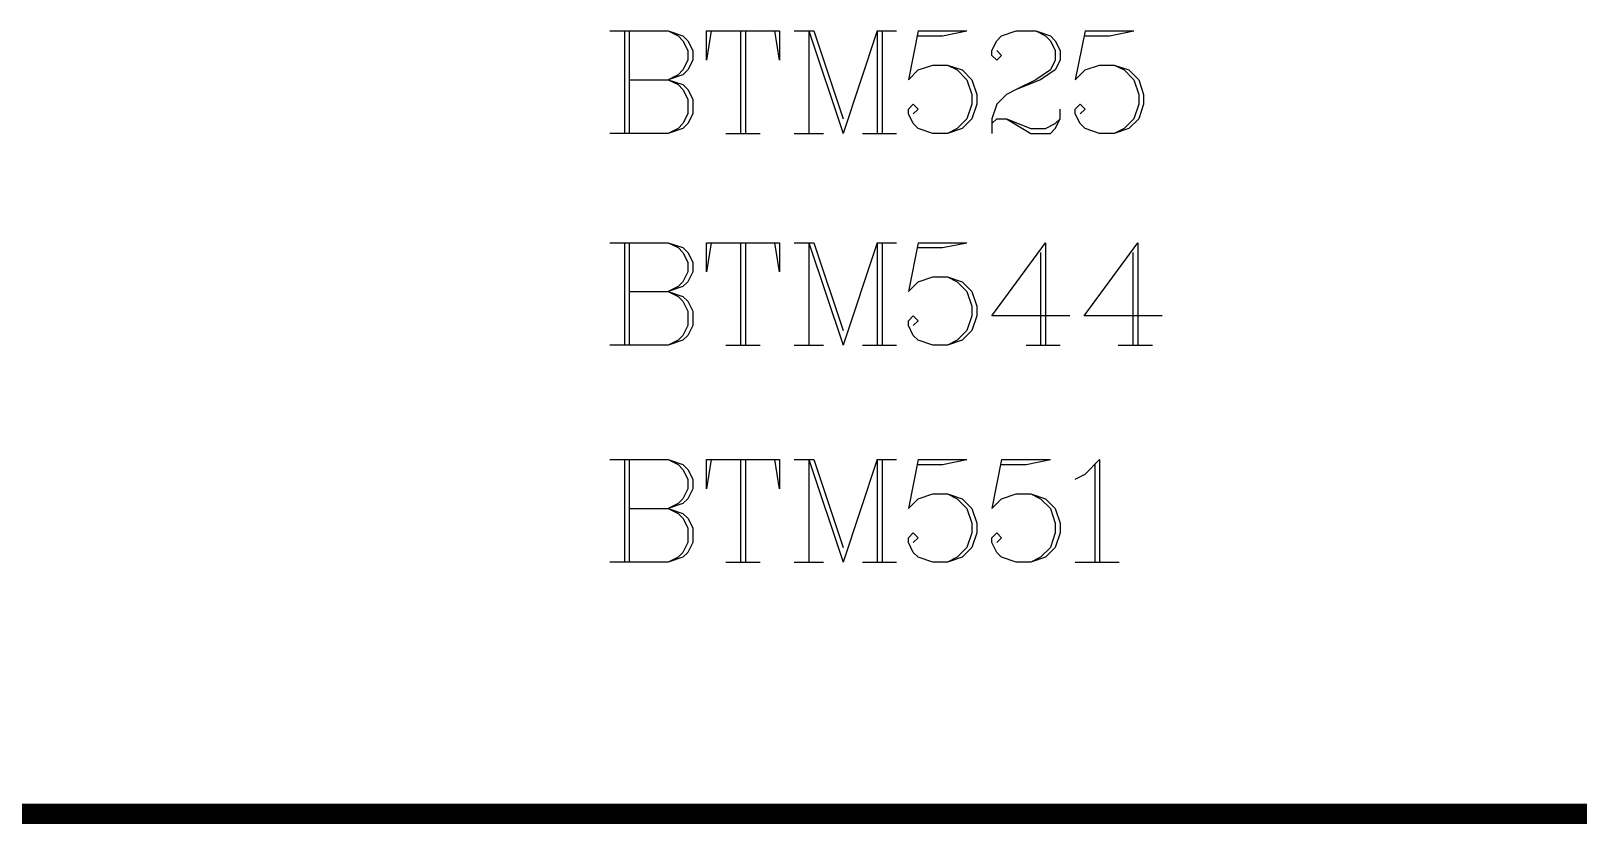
# Model space of a CAD drawing. Header units: millimetres. Extents: x 25 to 178, y 46 to 106.
# Drawn here: x 124.24 to 146.89, y 46.21 to 57.81 of the extents above; entities that cross this region are included whole.
import ezdxf

# ---------------------------------------------------------------- set-up
doc = ezdxf.new("R2010")
doc.units = ezdxf.units.MM
doc.layers.add('KeepOutLayer', color=6, linetype='Continuous')
doc.layers.add('TopOverlay', color=2, linetype='Continuous')

msp = doc.modelspace()

# ---------------------------------------------------------------- linework, layer by layer
at = {"layer": 'KeepOutLayer', "const_width": 0.3}
msp.add_lwpolyline([(25.4, 46.355), (177.8, 46.355)], dxfattribs=at)
at = {"layer": 'TopOverlay'}
for p, q in [((132.715, 57.811), (133.572, 57.811)), ((132.929, 57.811), (132.929, 56.312)), ((133.001, 57.811), (133.001, 56.312)), ((133.572, 57.811), (133.786, 57.74)), ((133.572, 57.811), (133.715, 57.74)), ((134.2, 57.811), (134.129, 57.383)), ((134.129, 57.383), (134.129, 57.811)), ((134.129, 57.811), (135.2, 57.811)), ((134.629, 57.811), (134.629, 56.312)), ((134.7, 57.811), (134.7, 56.312)), ((135.2, 57.383), (135.129, 57.811)), ((135.2, 57.811), (135.2, 57.383)), ((135.414, 57.811), (135.7, 57.811)), ((135.629, 57.811), (135.629, 56.312)), ((135.629, 57.811), (136.129, 56.312)), ((135.7, 57.811), (136.129, 56.526)), ((136.628, 57.811), (136.129, 56.312)), ((136.628, 57.811), (136.628, 56.312)), ((136.628, 57.811), (136.914, 57.811)), ((136.7, 57.811), (136.7, 56.312)), ((137.228, 57.811), (137.085, 57.097)), ((137.228, 57.811), (137.942, 57.811)), ((137.585, 57.74), (137.942, 57.811)), ((138.449, 57.74), (138.664, 57.811)), ((138.664, 57.811), (138.949, 57.811)), ((138.949, 57.811), (139.164, 57.74)), ((138.949, 57.811), (139.092, 57.74)), ((139.671, 57.811), (139.528, 57.097)), ((139.671, 57.811), (140.385, 57.811)), ((140.028, 57.74), (140.385, 57.811)), ((133.715, 57.74), (133.786, 57.669)), ((133.786, 57.74), (133.858, 57.669)), ((133.786, 57.669), (133.858, 57.526)), ((133.858, 57.669), (133.929, 57.526)), ((133.858, 57.526), (133.858, 57.383)), ((133.929, 57.526), (133.929, 57.383)), ((137.228, 57.74), (137.585, 57.74)), ((138.307, 57.526), (138.378, 57.669)), ((138.307, 57.454), (138.307, 57.526)), ((138.378, 57.669), (138.449, 57.74)), ((138.378, 57.526), (138.449, 57.454)), ((139.092, 57.74), (139.164, 57.669)), ((139.164, 57.74), (139.235, 57.669)), ((139.164, 57.669), (139.235, 57.526)), ((139.235, 57.669), (139.306, 57.526)), ((139.235, 57.526), (139.235, 57.383)), ((139.306, 57.526), (139.306, 57.383)), ((139.671, 57.74), (140.028, 57.74)), ((133.858, 57.383), (133.786, 57.24)), ((133.929, 57.383), (133.858, 57.24)), ((137.228, 57.24), (137.443, 57.312)), ((137.443, 57.312), (137.657, 57.312)), ((137.657, 57.312), (137.871, 57.24)), ((137.657, 57.312), (137.8, 57.24)), ((138.378, 57.383), (138.307, 57.454)), ((138.449, 57.454), (138.378, 57.383)), ((139.235, 57.383), (139.164, 57.24)), ((139.306, 57.383), (139.235, 57.24)), ((139.671, 57.24), (139.885, 57.312)), ((139.885, 57.312), (140.099, 57.312)), ((140.099, 57.312), (140.313, 57.24)), ((140.099, 57.312), (140.242, 57.24)), ((133.001, 57.097), (133.572, 57.097)), ((133.786, 57.169), (133.572, 57.097)), ((133.715, 57.169), (133.572, 57.097)), ((133.572, 57.097), (133.786, 57.026)), ((133.572, 57.097), (133.715, 57.026)), ((133.786, 57.24), (133.715, 57.169)), ((133.858, 57.24), (133.786, 57.169)), ((137.085, 57.097), (137.228, 57.24)), ((137.8, 57.24), (137.942, 57.097)), ((137.871, 57.24), (138.014, 57.097)), ((137.942, 57.097), (138.014, 56.883)), ((138.014, 57.097), (138.085, 56.883)), ((139.021, 57.097), (138.664, 56.955)), ((138.949, 57.097), (138.664, 56.955)), ((139.164, 57.24), (138.949, 57.097)), ((139.235, 57.24), (139.021, 57.097)), ((139.528, 57.097), (139.671, 57.24)), ((140.242, 57.24), (140.385, 57.097)), ((140.313, 57.24), (140.456, 57.097)), ((140.385, 57.097), (140.456, 56.883)), ((140.456, 57.097), (140.528, 56.883)), ((133.715, 57.026), (133.786, 56.955)), ((133.786, 57.026), (133.858, 56.955)), ((133.786, 56.955), (133.858, 56.812)), ((133.858, 56.955), (133.929, 56.812)), ((138.014, 56.883), (138.014, 56.74)), ((138.085, 56.883), (138.085, 56.74)), ((138.521, 56.883), (138.378, 56.74)), ((138.664, 56.955), (138.521, 56.883)), ((140.456, 56.883), (140.456, 56.74)), ((140.528, 56.883), (140.528, 56.74)), ((133.858, 56.812), (133.858, 56.597)), ((133.929, 56.812), (133.929, 56.597)), ((137.085, 56.669), (137.157, 56.74)), ((137.085, 56.597), (137.085, 56.669)), ((137.157, 56.74), (137.228, 56.669)), ((137.228, 56.669), (137.157, 56.597)), ((138.014, 56.74), (137.942, 56.526)), ((138.085, 56.74), (138.014, 56.526)), ((138.378, 56.74), (138.307, 56.526)), ((139.306, 56.526), (139.306, 56.669)), ((139.528, 56.669), (139.599, 56.74)), ((139.528, 56.597), (139.528, 56.669)), ((139.599, 56.74), (139.671, 56.669)), ((139.671, 56.669), (139.599, 56.597)), ((140.456, 56.74), (140.385, 56.526)), ((140.528, 56.74), (140.456, 56.526)), ((133.786, 56.383), (133.572, 56.312)), ((133.715, 56.383), (133.572, 56.312)), ((133.786, 56.455), (133.715, 56.383)), ((133.858, 56.597), (133.786, 56.455)), ((133.858, 56.455), (133.786, 56.383)), ((133.929, 56.597), (133.858, 56.455)), ((137.157, 56.455), (137.085, 56.597)), ((137.228, 56.383), (137.157, 56.455)), ((137.443, 56.312), (137.228, 56.383)), ((137.871, 56.383), (137.657, 56.312)), ((137.8, 56.383), (137.657, 56.312)), ((137.942, 56.526), (137.8, 56.383)), ((138.014, 56.526), (137.871, 56.383)), ((138.307, 56.526), (138.307, 56.312)), ((138.307, 56.455), (138.378, 56.526)), ((138.378, 56.526), (138.521, 56.526)), ((138.521, 56.526), (138.878, 56.383)), ((138.521, 56.526), (138.878, 56.312)), ((138.878, 56.383), (139.092, 56.383)), ((139.092, 56.383), (139.235, 56.455)), ((139.164, 56.312), (139.235, 56.383)), ((139.235, 56.455), (139.306, 56.526)), ((139.235, 56.383), (139.306, 56.526)), ((139.599, 56.455), (139.528, 56.597)), ((139.671, 56.383), (139.599, 56.455)), ((139.885, 56.312), (139.671, 56.383)), ((140.313, 56.383), (140.099, 56.312)), ((140.242, 56.383), (140.099, 56.312)), ((140.385, 56.526), (140.242, 56.383)), ((140.456, 56.526), (140.313, 56.383)), ((133.572, 56.312), (132.715, 56.312)), ((134.415, 56.312), (134.915, 56.312)), ((135.414, 56.312), (135.843, 56.312)), ((136.414, 56.312), (136.914, 56.312)), ((137.657, 56.312), (137.443, 56.312)), ((138.878, 56.312), (139.164, 56.312)), ((140.099, 56.312), (139.885, 56.312)), ((132.715, 54.713), (133.572, 54.713)), ((132.929, 54.713), (132.929, 53.213)), ((133.001, 54.713), (133.001, 53.213)), ((133.572, 54.713), (133.786, 54.641)), ((133.572, 54.713), (133.715, 54.641)), ((133.715, 54.641), (133.786, 54.57)), ((133.786, 54.641), (133.858, 54.57)), ((134.2, 54.713), (134.129, 54.284)), ((134.129, 54.284), (134.129, 54.713)), ((134.129, 54.713), (135.2, 54.713)), ((134.629, 54.713), (134.629, 53.213)), ((134.7, 54.713), (134.7, 53.213)), ((135.2, 54.284), (135.129, 54.713)), ((135.2, 54.713), (135.2, 54.284)), ((135.414, 54.713), (135.7, 54.713)), ((135.629, 54.713), (135.629, 53.213)), ((135.629, 54.713), (136.129, 53.213)), ((135.7, 54.713), (136.129, 53.427)), ((136.628, 54.713), (136.129, 53.213)), ((136.628, 54.713), (136.628, 53.213)), ((136.628, 54.713), (136.914, 54.713)), ((136.7, 54.713), (136.7, 53.213)), ((137.228, 54.713), (137.085, 53.999)), ((137.228, 54.713), (137.942, 54.713)), ((137.228, 54.641), (137.585, 54.641)), ((137.585, 54.641), (137.942, 54.713)), ((138.307, 53.641), (139.092, 54.713)), ((139.092, 54.713), (139.092, 53.213)), ((139.656, 53.641), (140.442, 54.713)), ((140.442, 54.713), (140.442, 53.213)), ((133.786, 54.57), (133.858, 54.427)), ((133.858, 54.57), (133.929, 54.427)), ((133.858, 54.427), (133.858, 54.284)), ((133.929, 54.427), (133.929, 54.284)), ((139.021, 54.57), (139.021, 53.213)), ((140.371, 54.57), (140.371, 53.213)), ((133.786, 54.141), (133.715, 54.07)), ((133.858, 54.284), (133.786, 54.141)), ((133.858, 54.141), (133.786, 54.07)), ((133.929, 54.284), (133.858, 54.141)), ((137.085, 53.999), (137.228, 54.141)), ((137.228, 54.141), (137.443, 54.213)), ((137.443, 54.213), (137.657, 54.213)), ((137.657, 54.213), (137.871, 54.141)), ((137.657, 54.213), (137.8, 54.141)), ((137.8, 54.141), (137.942, 53.999)), ((137.871, 54.141), (138.014, 53.999)), ((133.001, 53.999), (133.572, 53.999)), ((133.786, 54.07), (133.572, 53.999)), ((133.715, 54.07), (133.572, 53.999)), ((133.572, 53.999), (133.786, 53.927)), ((133.572, 53.999), (133.715, 53.927)), ((133.715, 53.927), (133.786, 53.856)), ((133.786, 53.927), (133.858, 53.856)), ((137.942, 53.999), (138.014, 53.784)), ((138.014, 53.999), (138.085, 53.784)), ((133.786, 53.856), (133.858, 53.713)), ((133.858, 53.856), (133.929, 53.713)), ((133.858, 53.713), (133.858, 53.499)), ((133.929, 53.713), (133.929, 53.499)), ((138.014, 53.784), (138.014, 53.641)), ((138.085, 53.784), (138.085, 53.641)), ((133.858, 53.499), (133.786, 53.356)), ((133.929, 53.499), (133.858, 53.356)), ((137.085, 53.57), (137.157, 53.641)), ((137.085, 53.499), (137.085, 53.57)), ((137.157, 53.356), (137.085, 53.499)), ((137.157, 53.641), (137.228, 53.57)), ((137.228, 53.57), (137.157, 53.499)), ((138.014, 53.641), (137.942, 53.427)), ((138.085, 53.641), (138.014, 53.427)), ((139.449, 53.641), (138.307, 53.641)), ((140.799, 53.641), (139.656, 53.641)), ((133.572, 53.213), (132.715, 53.213)), ((133.786, 53.284), (133.572, 53.213)), ((133.715, 53.284), (133.572, 53.213)), ((133.786, 53.356), (133.715, 53.284)), ((133.858, 53.356), (133.786, 53.284)), ((134.415, 53.213), (134.915, 53.213)), ((135.414, 53.213), (135.843, 53.213)), ((136.414, 53.213), (136.914, 53.213)), ((137.228, 53.284), (137.157, 53.356)), ((137.443, 53.213), (137.228, 53.284)), ((137.657, 53.213), (137.443, 53.213)), ((137.871, 53.284), (137.657, 53.213)), ((137.8, 53.284), (137.657, 53.213)), ((137.942, 53.427), (137.8, 53.284)), ((138.014, 53.427), (137.871, 53.284)), ((138.807, 53.213), (139.306, 53.213)), ((140.156, 53.213), (140.656, 53.213)), ((132.715, 51.538), (133.572, 51.538)), ((132.929, 51.538), (132.929, 50.038)), ((133.001, 51.538), (133.001, 50.038)), ((133.572, 51.538), (133.786, 51.466)), ((133.572, 51.538), (133.715, 51.466)), ((133.715, 51.466), (133.786, 51.395)), ((133.786, 51.466), (133.858, 51.395)), ((134.2, 51.538), (134.129, 51.109)), ((134.129, 51.109), (134.129, 51.538)), ((134.129, 51.538), (135.2, 51.538)), ((134.629, 51.538), (134.629, 50.038)), ((134.7, 51.538), (134.7, 50.038)), ((135.2, 51.109), (135.129, 51.538)), ((135.2, 51.538), (135.2, 51.109)), ((135.414, 51.538), (135.7, 51.538)), ((135.629, 51.538), (135.629, 50.038)), ((135.629, 51.538), (136.129, 50.038)), ((135.7, 51.538), (136.129, 50.252)), ((136.628, 51.538), (136.129, 50.038)), ((136.628, 51.538), (136.628, 50.038)), ((136.628, 51.538), (136.914, 51.538)), ((136.7, 51.538), (136.7, 50.038)), ((137.228, 51.538), (137.085, 50.824)), ((137.228, 51.538), (137.942, 51.538)), ((137.228, 51.466), (137.585, 51.466)), ((137.585, 51.466), (137.942, 51.538)), ((138.449, 51.538), (138.307, 50.824)), ((138.449, 51.538), (139.164, 51.538)), ((138.449, 51.466), (138.807, 51.466)), ((138.807, 51.466), (139.164, 51.538)), ((139.671, 51.323), (139.885, 51.538)), ((139.813, 51.466), (139.813, 50.038)), ((139.885, 51.538), (139.885, 50.038)), ((133.786, 51.395), (133.858, 51.252)), ((133.858, 51.395), (133.929, 51.252)), ((133.858, 51.252), (133.858, 51.109)), ((133.929, 51.252), (133.929, 51.109)), ((139.528, 51.252), (139.671, 51.323)), ((133.786, 50.966), (133.715, 50.895)), ((133.858, 51.109), (133.786, 50.966)), ((133.858, 50.966), (133.786, 50.895)), ((133.929, 51.109), (133.858, 50.966)), ((137.085, 50.824), (137.228, 50.966)), ((137.228, 50.966), (137.443, 51.038)), ((137.443, 51.038), (137.657, 51.038)), ((137.657, 51.038), (137.871, 50.966)), ((137.657, 51.038), (137.8, 50.966)), ((137.8, 50.966), (137.942, 50.824)), ((137.871, 50.966), (138.014, 50.824)), ((138.307, 50.824), (138.449, 50.966)), ((138.449, 50.966), (138.664, 51.038)), ((138.664, 51.038), (138.878, 51.038)), ((138.878, 51.038), (139.092, 50.966)), ((138.878, 51.038), (139.021, 50.966)), ((139.021, 50.966), (139.164, 50.824)), ((139.092, 50.966), (139.235, 50.824)), ((133.001, 50.824), (133.572, 50.824)), ((133.786, 50.895), (133.572, 50.824)), ((133.715, 50.895), (133.572, 50.824)), ((133.572, 50.824), (133.786, 50.752)), ((133.572, 50.824), (133.715, 50.752)), ((133.715, 50.752), (133.786, 50.681)), ((133.786, 50.752), (133.858, 50.681)), ((137.942, 50.824), (138.014, 50.609)), ((138.014, 50.824), (138.085, 50.609)), ((139.164, 50.824), (139.235, 50.609)), ((139.235, 50.824), (139.306, 50.609)), ((133.786, 50.681), (133.858, 50.538)), ((133.858, 50.681), (133.929, 50.538)), ((133.858, 50.538), (133.858, 50.324)), ((133.929, 50.538), (133.929, 50.324)), ((138.014, 50.609), (138.014, 50.466)), ((138.085, 50.609), (138.085, 50.466)), ((139.235, 50.609), (139.235, 50.466)), ((139.306, 50.609), (139.306, 50.466)), ((133.858, 50.324), (133.786, 50.181)), ((133.929, 50.324), (133.858, 50.181)), ((137.085, 50.395), (137.157, 50.466)), ((137.085, 50.324), (137.085, 50.395)), ((137.157, 50.181), (137.085, 50.324)), ((137.157, 50.466), (137.228, 50.395)), ((137.228, 50.395), (137.157, 50.324)), ((138.014, 50.466), (137.942, 50.252)), ((138.085, 50.466), (138.014, 50.252)), ((138.307, 50.395), (138.378, 50.466)), ((138.307, 50.324), (138.307, 50.395)), ((138.378, 50.181), (138.307, 50.324)), ((138.378, 50.466), (138.449, 50.395)), ((138.449, 50.395), (138.378, 50.324)), ((139.235, 50.466), (139.164, 50.252)), ((139.306, 50.466), (139.235, 50.252)), ((133.786, 50.109), (133.572, 50.038)), ((133.715, 50.109), (133.572, 50.038)), ((133.786, 50.181), (133.715, 50.109)), ((133.858, 50.181), (133.786, 50.109)), ((137.228, 50.109), (137.157, 50.181)), ((137.443, 50.038), (137.228, 50.109)), ((137.871, 50.109), (137.657, 50.038)), ((137.8, 50.109), (137.657, 50.038)), ((137.942, 50.252), (137.8, 50.109)), ((138.014, 50.252), (137.871, 50.109)), ((138.449, 50.109), (138.378, 50.181)), ((138.664, 50.038), (138.449, 50.109)), ((139.092, 50.109), (138.878, 50.038)), ((139.021, 50.109), (138.878, 50.038)), ((139.164, 50.252), (139.021, 50.109)), ((139.235, 50.252), (139.092, 50.109)), ((133.572, 50.038), (132.715, 50.038)), ((134.415, 50.038), (134.915, 50.038)), ((135.414, 50.038), (135.843, 50.038)), ((136.414, 50.038), (136.914, 50.038)), ((137.657, 50.038), (137.443, 50.038)), ((138.878, 50.038), (138.664, 50.038)), ((139.528, 50.038), (140.171, 50.038))]:
    msp.add_line(p, q, dxfattribs=at)

doc.saveas('drawing.dxf')
